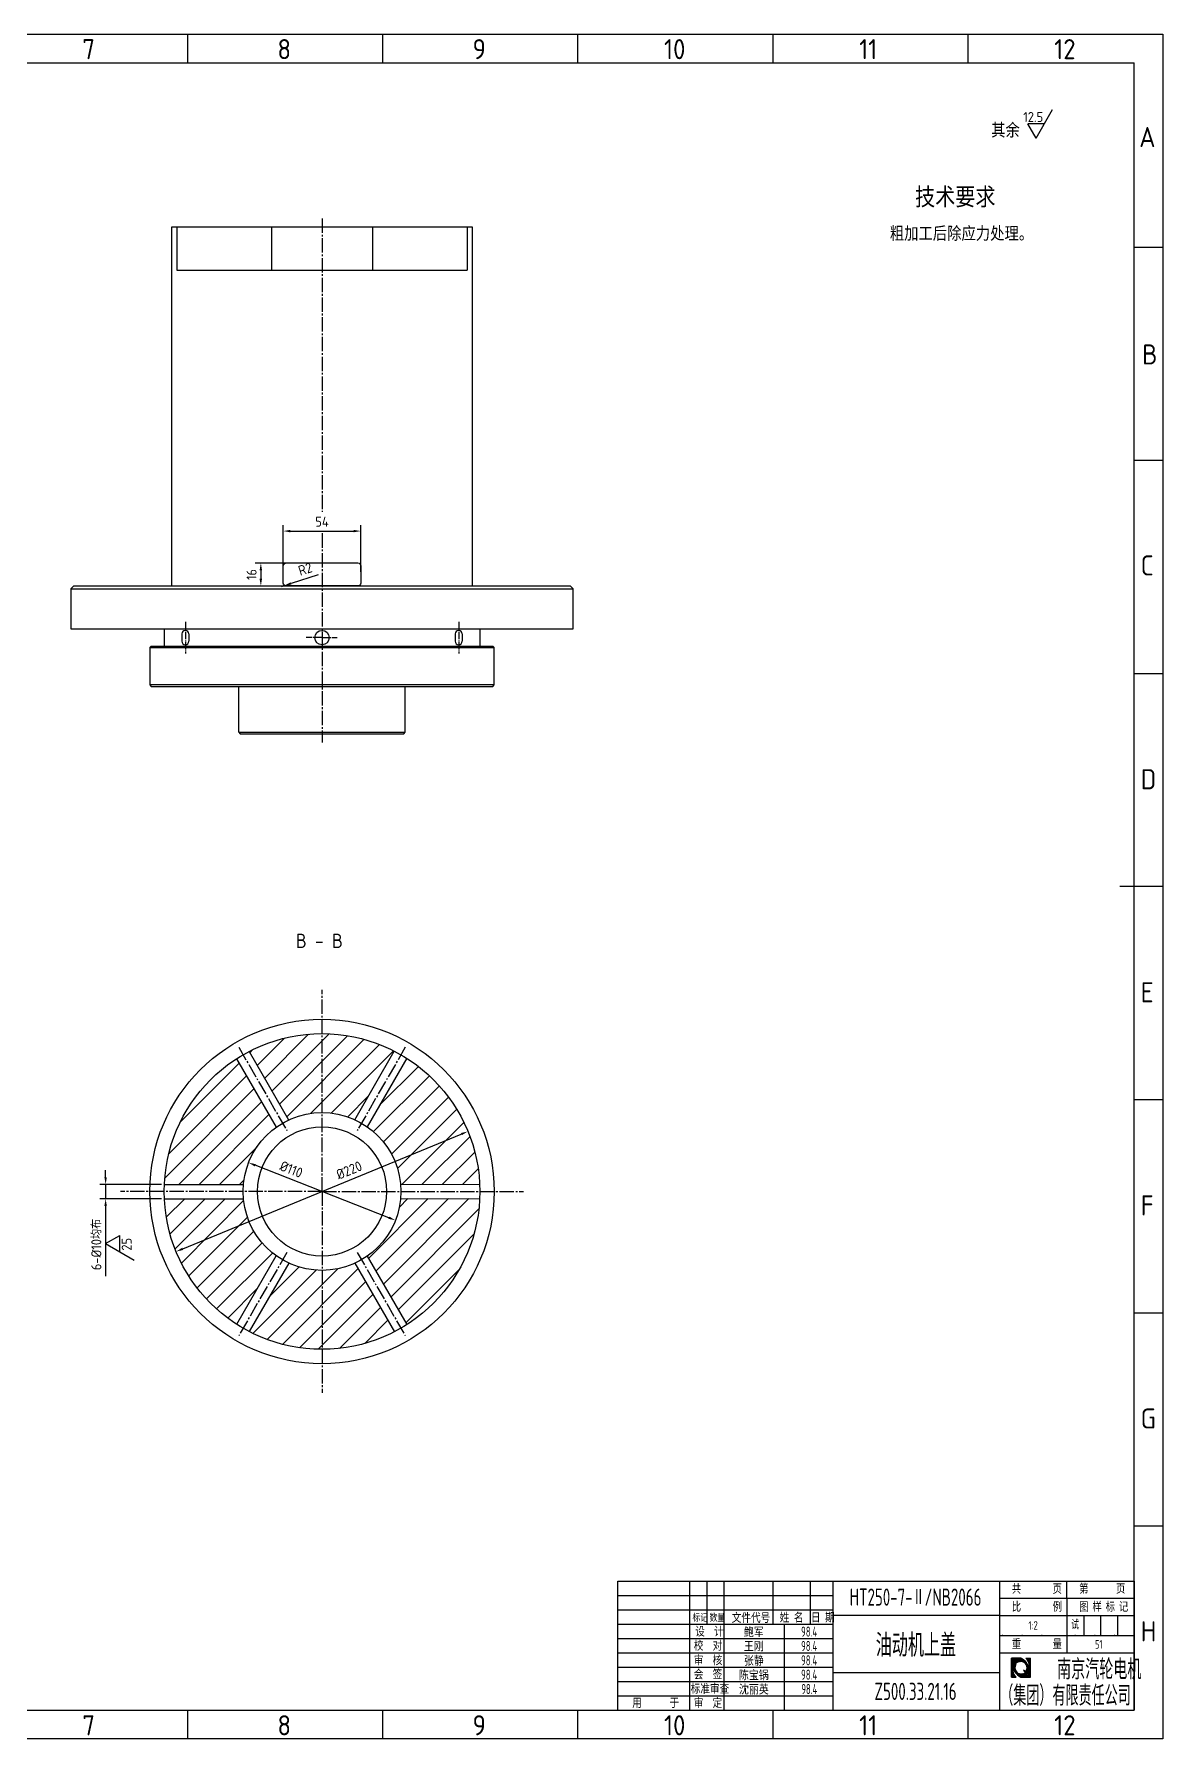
# Model space of a CAD drawing. Header units: millimetres. Extents: x 0 to 1682, y 0 to 1188.
# Drawn here: x 895 to 1682, y 0 to 1188 of the extents above; entities that cross this region are included whole.
import ezdxf
from ezdxf.enums import TextEntityAlignment as Align

# ---------------------------------------------------------------- set-up
doc = ezdxf.new("R2010")
doc.units = ezdxf.units.MM
doc.linetypes.add('GEN7', pattern=[13.75, 10, -1.25, 1.25, -1.25])
doc.linetypes.add('GEN7A', pattern=[6.875, 5, -0.625, 0.625, -0.625])
doc.layers.get('0').update_dxf_attribs({"linetype": 'CONTINUOUS'})
doc.layers.get('DEFPOINTS').update_dxf_attribs({"linetype": 'CONTINUOUS'})
for name, color, linetype in [('4', 3, 'CONTINUOUS'), ('5', 3, 'CONTINUOUS'), ('6', 2, 'CONTINUOUS'), ('7', 4, 'GEN7'), ('7A', 4, 'GEN7A'), ('8', 1, 'CONTINUOUS'), ('RAHM2', 1, 'CONTINUOUS'), ('RAHM3', 2, 'CONTINUOUS'), ('RAHM5', 7, 'CONTINUOUS')]:
    doc.layers.add(name, color=color, linetype=linetype)
doc.styles.add('HZ', font='geniso', dxfattribs={"bigfont": 'hztxt'})
doc.styles.get("Standard").update_dxf_attribs({"font": 'ISOCP.SHX', "bigfont": 'hztxt.shx'})
doc.dimstyles.new('GEN-ISO', dxfattribs={"dimscale": 2, "dimtxt": 3.5, "dimasz": 2.5, "dimexe": 2, "dimexo": 1, "dimgap": 1.5, "dimtad": 1, "dimdsep": 46, "dimtxsty": 'Standard', "dimcen": 0, "dimclrd": 256, "dimclre": 256, "dimclrt": 2, "dimadec": 0, "dimazin": 0, "dimtp": 0.1, "dimtm": 0.1, "dimtfac": 0.71, "dimtdec": 3, "dimtmove": 0, "dimatfit": 3, "dimfxl": 1, "dimtzin": 0, "dimarcsym": 0})
doc.dimstyles.new('GEN-ISO$3', dxfattribs={"dimscale": 2, "dimtxt": 3.5, "dimasz": 2.5, "dimexe": 2, "dimexo": 1, "dimgap": 1.5, "dimtad": 1, "dimtoh": 1, "dimdsep": 46, "dimtxsty": 'Standard', "dimcen": 0, "dimclrd": 256, "dimclre": 256, "dimclrt": 2, "dimadec": 0, "dimazin": 0, "dimtp": 0.1, "dimtm": 0.1, "dimtfac": 0.71, "dimtdec": 3, "dimtofl": 0, "dimtmove": 0, "dimatfit": 0, "dimfxl": 1, "dimtzin": 0, "dimarcsym": 0})
doc.dimstyles.new('GEN-ISO$4', dxfattribs={"dimscale": 2, "dimtxt": 3.5, "dimasz": 2.5, "dimexe": 2, "dimexo": 1, "dimgap": 1.5, "dimtad": 1, "dimtoh": 1, "dimdsep": 46, "dimtxsty": 'Standard', "dimcen": 0, "dimclrd": 256, "dimclre": 256, "dimclrt": 2, "dimadec": 0, "dimazin": 0, "dimtp": 0.1, "dimtm": 0.1, "dimtfac": 0.71, "dimtdec": 3, "dimtofl": 0, "dimtmove": 0, "dimatfit": 0, "dimfxl": 1, "dimtzin": 0, "dimarcsym": 0})

# ---------------------------------------------------------------- blocks, each defined once
blk = doc.blocks.new('NQ-A1')
for p, q in [((35, 584), (831, 584)), ((831, 10), (831, 584)), ((841, 297), (826, 297)), ((35, 10), (831, 10))]:
    blk.add_line(p, q)
at = {"layer": 'RAHM2'}
for p, q in [((25, 594), (841, 594)), ((841, 594), (841, 0)), ((841, 0), (0, 0)), ((841, 5), (841, 0))]:
    blk.add_line(p, q, dxfattribs=at)
at = {"layer": 'RAHM3'}
for p, q in [((501, 594), (501, 584)), ((569, 594), (569, 584)), ((637, 594), (637, 584)), ((705, 594), (705, 584)), ((773, 594), (773, 584)), ((831, 519.75), (841, 519.75)), ((831, 445.5), (841, 445.5)), ((831, 371.25), (841, 371.25)), ((831, 222.75), (841, 222.75)), ((831, 148.5), (841, 148.5)), ((831, 74.25), (841, 74.25)), ((501, 10), (501, 0)), ((569, 10), (569, 0)), ((637, 10), (637, 0)), ((705, 10), (705, 0)), ((773, 10), (773, 0))]:
    blk.add_line(p, q, dxfattribs=at)
for s, p in [('7', (464.37, 585.25)), ('8', (532.38, 585.25)), ('9', (600.38, 585.25)), ('10', (667.12, 585.25)), ('11', (735.13, 585.25)), ('12', (803.12, 585.25)), ('A', (832.75, 554.63)), ('B', (833.75, 478.88)), ('C', (833.25, 405.38)), ('D', (833.25, 330.88)), ('E', (833.25, 256.63)), ('F', (833.25, 182.38)), ('G', (833.25, 108.13)), ('H', (833.25, 34)), ('7', (464.37, 1.25)), ('8', (532.38, 1.25)), ('9', (600.38, 1.25)), ('10', (667.12, 1.25)), ('11', (735.13, 1.25)), ('12', (803.12, 1.25))]:
    blk.add_text(s, height=7).set_placement(p)
for tag, p in [('MAX', (841, 594)), ('RU', (831, 584)), ('INSERT', (831, 10))]:
    blk.add_attdef(tag, p, '', height=3.5)
blk = doc.blocks.new('*X3')
at = {"color": 0}
for p, q in [((138, 180.5), (185.8, 228.3)), ((138, 184), (182.3, 228.3)), ((138, 187.5), (178.8, 228.3)), ((138, 191.1), (175.2, 228.3)), ((138, 194.6), (171.7, 228.3)), ((138, 198.1), (168.2, 228.3)), ((138, 201.7), (164.6, 228.3)), ((138, 205.2), (161.1, 228.3)), ((138, 208.7), (157.6, 228.3)), ((138, 212.3), (154, 228.3)), ((138, 215.8), (150.5, 228.3)), ((138, 219.4), (147, 228.3)), ((138, 222.9), (143.4, 228.3)), ((138, 226.4), (139.9, 228.3)), ((138, 176.9), (149.4, 188.3)), ((138, 173.4), (146.8, 182.1)), ((167, 205.9), (189.1, 228)), ((173.2, 208.5), (191.5, 226.8)), ((178.1, 209.9), (193.8, 225.6)), ((182.3, 210.5), (196, 224.2)), ((186, 210.8), (198.1, 222.9)), ((189.5, 210.7), (200.2, 221.4)), ((192.8, 210.4), (202.2, 219.9)), ((195.7, 209.9), (204.1, 218.2)), ((198.5, 209.1), (206, 216.6)), ((201, 208.1), (207.8, 214.8)), ((203.4, 206.9), (209.5, 213)), ((205.6, 205.6), (211.1, 211.1)), ((207.7, 204.2), (212.7, 209.2)), ((209.6, 202.6), (214.2, 207.2)), ((211.4, 200.8), (215.7, 205.1)), ((213.1, 199), (217.1, 202.9)), ((214.6, 197), (218.4, 200.7)), ((216, 194.8), (219.6, 198.4)), ((217.3, 192.5), (220.7, 196)), ((218.3, 190), (221.8, 193.5)), ((219.2, 187.4), (222.8, 190.9)), ((219.9, 184.6), (223.6, 188.3)), ((220.4, 181.5), (224.4, 185.5)), ((220.5, 178.1), (225.1, 182.7)), ((138, 169.9), (145.4, 177.2)), ((138, 166.3), (144.8, 173)), ((138, 162.8), (144.5, 169.3)), ((138, 159.2), (144.6, 165.8)), ((138, 155.7), (144.9, 162.6)), ((138, 152.2), (145.4, 159.5)), ((138, 148.6), (145.9, 156.5)), ((138, 145.1), (146.5, 153.6)), ((138, 141.6), (147.3, 150.9)), ((138, 138), (148.2, 148.2)), ((138, 134.5), (149.3, 145.7)), ((138, 131), (150.4, 143.3)), ((138.9, 128.3), (151.7, 141.1)), ((142.4, 128.3), (153, 138.9)), ((146, 128.3), (154.4, 136.8)), ((149.5, 128.3), (156, 134.8)), ((153, 128.3), (157.6, 132.9)), ((156.6, 128.3), (159.3, 131)), ((160.1, 128.3), (161.1, 129.3)), ((217.4, 164.4), (224.3, 171.2)), ((217.7, 161.1), (221, 164.4)), ((219.4, 170), (225.5, 176)), ((220.3, 174.3), (225.6, 179.7))]:
    blk.add_line(p, q, dxfattribs=at)
blk = doc.blocks.new('*X4')
at = {"color": 0}
for p, q in [((150, 174.7), (155.6, 180.3)), ((150.2, 178.5), (156.1, 184.4)), ((151.1, 182.9), (157.4, 189.3)), ((153, 188.4), (159.4, 194.8)), ((214, 228.1), (214.1, 228.3)), ((215.8, 226.4), (217.7, 228.3)), ((217.6, 224.6), (221.2, 228.3)), ((219.2, 222.8), (224.7, 228.3)), ((220.8, 220.8), (228.3, 228.3)), ((222.3, 218.8), (231.8, 228.3)), ((223.7, 216.6), (235.3, 228.3)), ((225, 214.4), (238, 227.4)), ((226.2, 212.1), (238, 223.9)), ((227.3, 209.6), (238, 220.4)), ((228.3, 207.1), (238, 216.8)), ((228.3, 171.7), (238, 181.5)), ((229.1, 204.4), (238, 213.3)), ((229.9, 201.6), (238, 209.7)), ((230.1, 177.1), (238, 185)), ((230.4, 198.6), (238, 206.2)), ((230.9, 195.5), (238, 202.7)), ((231.1, 181.6), (238, 188.5)), ((231.3, 192.4), (238, 199.1)), ((231.5, 189.1), (238, 195.6)), ((231.5, 185.5), (238, 192.1)), ((150.1, 171.4), (155.6, 176.8)), ((150.6, 168.3), (155.9, 173.6)), ((151.3, 165.4), (156.5, 170.6)), ((152.2, 162.8), (157.2, 167.9)), ((153.2, 160.3), (158.2, 165.3)), ((154.5, 158), (159.4, 162.9)), ((156, 156), (160.7, 160.7)), ((157.5, 154), (162.2, 158.6)), ((159.1, 152), (163.7, 156.7)), ((160.7, 150.1), (165.5, 154.9)), ((162.4, 148.2), (167.3, 153.2)), ((164.1, 146.4), (169.4, 151.7)), ((165.8, 144.6), (171.5, 150.3)), ((167.6, 142.9), (173.8, 149.1)), ((169.5, 141.2), (176.3, 148)), ((171.4, 139.5), (178.9, 147.1)), ((173.3, 137.9), (181.7, 146.4)), ((175.3, 136.4), (184.8, 145.9)), ((177.3, 134.9), (188.2, 145.8)), ((179.4, 133.4), (191.8, 145.8)), ((181.5, 132), (195.8, 146.3)), ((183.6, 130.6), (200.2, 147.2)), ((185.8, 129.3), (205.6, 149)), ((188.4, 128.3), (211.7, 151.6)), ((191.9, 128.3), (213.2, 149.6)), ((195.4, 128.3), (214.8, 147.6)), ((199, 128.3), (216.3, 145.6)), ((202.5, 128.3), (217.9, 143.6)), ((206.1, 128.3), (219.4, 141.6)), ((209.6, 128.3), (221, 139.7)), ((213.1, 128.3), (222.5, 137.7)), ((216.7, 153.1), (238, 174.4)), ((216.7, 128.3), (238, 149.6)), ((218.7, 151.5), (238, 170.9)), ((220.2, 128.3), (238, 146.1)), ((220.7, 150), (238, 167.3)), ((222.7, 148.4), (238, 163.8)), ((223.7, 128.3), (238, 142.6)), ((224, 163.9), (238, 177.9)), ((224.7, 146.9), (238, 160.3)), ((226.6, 145.3), (238, 156.7)), ((227.3, 128.3), (238, 139)), ((228.6, 143.8), (238, 153.2)), ((230.8, 128.3), (238, 135.5)), ((234.3, 128.3), (238, 132)), ((237.9, 128.3), (238, 128.4))]:
    blk.add_line(p, q, dxfattribs=at)
blk = doc.blocks.new('*X5')
at = {"color": 0}
for p, q in [((200.8, 165.5), (200.8, 165.5)), ((202.4, 163.5), (202.8, 163.9)), ((203.9, 161.5), (204.8, 162.4)), ((205.5, 159.5), (206.8, 160.8)), ((207, 157.5), (208.8, 159.3)), ((208.6, 155.5), (210.8, 157.7)), ((210.1, 153.6), (212.8, 156.2)), ((213.4, 153.3), (214.7, 154.6))]:
    blk.add_line(p, q, dxfattribs=at)
blk = doc.blocks.new('NQ-TITLE')
for p, q in [((-180, 0), (-180, 45)), ((-180, 45), (0, 45)), ((0, 45), (0, 0)), ((-180, 0), (0, 0))]:
    blk.add_line(p, q)
for p in [(-45.97, 26), (-45.97, 26), (-39.09, 26), (-39.09, 26), (-32.22, 26), (-32.22, 26), (-20.62, 26), (-20.62, 26), (-13.75, 26), (-13.75, 26), (-6.88, 26), (-6.88, 26)]:
    blk.add_point(p)
at = {"layer": '4'}
for p, q in [((-39.46, 18.1), (-42.76, 18.1)), ((-42.76, 18.1), (-42.76, 11.5)), ((-37.76, 18.1), (-36.16, 18.1)), ((-36.16, 11.5), (-36.16, 18.1)), ((-41.46, 15.95), (-41.31, 15.87)), ((-41.46, 15.95), (-41.31, 15.87)), ((-41.31, 15.87), (-41.31, 15.87)), ((-37.6, 13.72), (-37.46, 13.64)), ((-42.76, 11.5), (-41.15, 11.5)), ((-39.48, 11.5), (-36.16, 11.5))]:
    blk.add_line(p, q, dxfattribs=at)
blk.add_lwpolyline([(-41.15, 11.5), (-42.76, 11.5), (-42.76, 18.1), (-39.43, 18.1, -0.256655), (-36.96, 14.8, -0.147224), (-37.46, 13.64), (-37.6, 13.72, 0.576555), (-39.46, 16.94, 0.576555)], format="xyb", dxfattribs=at)
for points in [[(-42.76, 18.1), (-41.79, 18.1)], [(-42.76, 18.1), (-39.46, 18.1)], [(-38.62, 13.96), (-37.92, 13.06), (-37.18, 12.12), (-36.78, 12.52), (-37.68, 13.22), (-38.62, 13.96)]]:
    blk.add_lwpolyline(points, dxfattribs=at)
for centre, radius, start, end in [((-39.87, 15.62), 3.25, 6.22209, 49.55253), ((-39.54, 14.15), 2.79, 88.30535, 191.03533), ((-39.04, 13.97), 3.25, 186.22209, 229.55253), ((-39.04, 13.97), 3.25, 186.22209, 229.55253), ((-39.79, 14.55), 2.18, 139.98329, 208.70363), ((-36.27, 17.27), 6.61, 214.7843, 240.91526), ((-39.46, 14.8), 2.14, 150, 270), ((-39.46, 14.8), 2.14, 150, 270), ((-39.46, 14.8), 2.14, 330, 90), ((-39.46, 14.8), 2.14, 330, 90), ((-39.37, 15.44), 2.79, 268.30535, 11.03533)]:
    blk.add_arc(centre, radius, start, end, dxfattribs=at)
at = {"layer": 'RAHM2'}
for p, q in [((-149, 45), (-149, 30)), ((-143, 45), (-143, 0)), ((-126, 45), (-126, 30)), ((-113, 45), (-113, 30)), ((-23.5, 39), (-23.5, 45)), ((-180, 40), (-105, 40)), ((-180, 35), (-105, 35)), ((-180, 30), (-105, 30)), ((-122, 30), (-122, 0)), ((-47, 33), (-23.5, 33)), ((-23.5, 33), (-11.75, 33)), ((-17.62, 33), (-17.62, 26)), ((-11.75, 33), (-11.75, 26)), ((-11.75, 33), (0, 33)), ((-5.88, 33), (-5.88, 26)), ((-180, 25), (-105, 25)), ((-23.5, 26), (-23.5, 20)), ((-180, 20), (-105, 20)), ((-180, 15), (-105, 15)), ((-180, 10), (-105, 10)), ((-180, 5), (-105, 5))]:
    blk.add_line(p, q, dxfattribs=at)
at = {"layer": 'RAHM5'}
for p, q in [((-155, 45), (-155, 0)), ((-105, 45), (-105, 0)), ((-47, 45), (-47, 0)), ((-47, 39), (0, 39)), ((-23.5, 39), (-23.5, 33)), ((-155, 30), (-105, 30)), ((-47, 33), (-105, 33)), ((-23.5, 33), (-23.5, 26)), ((-47, 26), (0, 26)), ((-47, 20), (0, 20)), ((-47, 13), (-105, 13))]:
    blk.add_line(p, q, dxfattribs=at)
at = {"layer": '4', "xscale": 0.066, "yscale": 0.066, "zscale": 0.066}
for name in ['*X3', '*X4', '*X5']:
    blk.add_blockref(name, (-51.87, 3.03), dxfattribs=at)
at = {"layer": '4', "style": 'HZ'}
for tag, height, width, p in [('YY8-{7.0}', 3.5, 0.7, (-167.58, 42.39)), ('P2{3}', 3, 0.65, (-11.99, 42)), ('YY7-{7.0}', 3.5, 0.7, (-167.58, 37.39)), ('YY6-{7.0}', 3.5, 0.7, (-167.58, 32.39)), ('YY4-{7.0}', 3.5, 0.7, (-167.58, 22.39)), ('YY5-{7.0}', 3.5, 0.7, (-167.58, 27.39)), ('CHECKEDER-{6.0}', 3.5, 0.9, (-132.58, 22.39)), ('DESIGNER-{6.0}', 3.5, 0.9, (-132.58, 27.39)), ('DATA2{4.0}', 3.5, 0.7, (-113.3, 22.39)), ('DATA1{4.0}', 3.5, 0.7, (-113.3, 27.39)), ('YY3-{7.0}', 3.5, 0.7, (-167.58, 17.39)), ('EXAMINATION-{6.0}', 3.5, 0.9, (-132.58, 17.39)), ('DATA3{4.0}', 3.5, 0.7, (-113.3, 17.39)), ('YY2-{7.0}', 3.5, 0.7, (-167.58, 12.39)), ('ENGINEERING-{6.0}', 3.5, 0.9, (-132.58, 12.39)), ('DATA4{4.0}', 3.5, 0.7, (-113.3, 12.39)), ('YY1-{7.0}', 3.5, 0.7, (-167.24, 7.7)), ('STANDARDIZA-{6.0}TION', 3.5, 0.9, (-132.58, 7.39)), ('DATA5{4.0}', 3.5, 0.7, (-113.25, 7.39)), ('APPROVAL-{6.0}', 3.5, 0.9, (-132.58, 2.39)), ('DATA6{4.0}', 3.5, 0.7, (-113.25, 2.39))]:
    blk.add_attdef(tag, text='', height=height, dxfattribs=dict(at, width=width)).set_placement(p, align=Align.MIDDLE)
at = {"layer": '4'}
blk.add_attdef('P1{3}', text='', height=3, dxfattribs=at).set_placement((-35.48, 42.09), align=Align.MIDDLE)
at = {"layer": '4', "style": 'HZ', "width": 0.65}
for tag, p in [('BJ1', (-20.59, 28.13)), ('BJ4', (-2.96, 28.13)), ('WEIGHT', (-12.37, 21.44))]:
    blk.add_attdef(tag, text='', height=3, dxfattribs=at).set_placement(p, align=Align.CENTER)
at = {"layer": 'RAHM2', "style": 'HZ', "width": 0.8}
for s, height, p in [('共        页', 3, (-42.66, 40.57)), ('第       页', 3, (-19.18, 40.61)), ('比        例', 3, (-42.66, 34.32)), ('图 样 标 记', 3, (-19.18, 34.32)), ('标记', 2.5, (-153.97, 30.85)), ('数量', 2.5, (-148, 30.85)), ('文件代号', 3.5, (-140.3, 30.41)), ('姓 名', 3.5, (-123.6, 30.53)), ('日 期', 3.5, (-112.7, 30.53)), ('校  对', 3.5, (-153.51, 20.7)), (' 设  计', 3.5, (-154.63, 25.64)), ('重        量', 3, (-42.66, 21.34)), ('审  核', 3.5, (-153.51, 15.64)), ('会  签', 3.5, (-153.51, 10.71)), ('标准审查', 3.5, (-154.6, 5.7)), ('用      于', 3.5, (-174.97, 0.77)), ('审  定', 3.5, (-153.51, 0.77))]:
    blk.add_text(s, height=height, dxfattribs=at).set_placement(p)
at = {"layer": 'RAHM2', "style": 'HZ'}
for s, width, p in [('    南京汽轮电机', 0.7, (-17.79, 14.62)), ('（集团）有限责任公司', 0.65, (-23.95, 5.46))]:
    blk.add_text(s, height=7, dxfattribs=dict(at, width=width)).set_placement(p, align=Align.MIDDLE)
at = {"layer": 'RAHM3', "style": 'HZ', "width": 0.7}
for tag, height, p in [('GEN-TITLE-MAT1{9.4}', 6, (-76.22, 39.41)), ('GEN-TITLE-DES1{6.9}', 8, (-76.08, 23.03)), ('GEN-TITLE-NR{9.5}', 6, (-76.22, 6.56))]:
    blk.add_attdef(tag, text='', height=height, dxfattribs=at).set_placement(p, align=Align.MIDDLE)
at = {"layer": 'RAHM3', "style": 'HZ', "width": 0.8}
blk.add_attdef('GEN-TITLE-SCA', text='', height=3, dxfattribs=at).set_placement((-35.25, 28.03), align=Align.CENTER)
blk = doc.blocks.new('GEFROG4')
at = {"color": 0}
for p, q in [((0, 0), (5.714286, 10)), ((0, 0), (-2.857143, 5)), ((2.857143, 5), (-2.857143, 5))]:
    blk.add_line(p, q, dxfattribs=at)
for tag, p in [('GEFROU2', (2.416099, 10.1)), ('GEFROU1', (2.45, 5.6))]:
    blk.add_attdef(tag, text='', height=3.5, dxfattribs=at).set_placement(p, align=Align.RIGHT)
at = {"color": 0, "flags": 9}
blk.add_attdef('GEFROU0', (0, 0), '', height=1, dxfattribs=at)
blk = doc.blocks.new('*X17')
at = {"color": 0}
for p, q in [((1084.8, 533.2), (1086.8, 535.2)), ((1090, 524.3), (1109, 543.3)), ((1095.1, 515.3), (1125.9, 546.1)), ((1100.3, 506.4), (1140.3, 546.4)), ((1105.5, 497.4), (1153.1, 545)), ((1110.7, 488.4), (1164.7, 542.5)), ((1127.3, 490.9), (1175.3, 538.9)), ((1141.6, 491.1), (1185.1, 534.5)), ((1153.2, 488.5), (1167.4, 502.8))]:
    blk.add_line(p, q, dxfattribs=at)
blk = doc.blocks.new('*X18')
at = {"color": 0}
for p, q in [((1175.4, 496.6), (1202.4, 523.6)), ((1171.1, 478.2), (1210.1, 517.1)), ((1178.1, 471), (1217.1, 510)), ((1183.7, 462.5), (1223.4, 502.2)), ((1187.9, 452.5), (1229.1, 493.8)), ((1191, 441.5), (1234.1, 484.6)), ((1205.1, 441.5), (1238.4, 474.7)), ((1219.3, 441.5), (1241.8, 463.9)), ((1233.4, 441.5), (1244.1, 452.2))]:
    blk.add_line(p, q, dxfattribs=at)
blk = doc.blocks.new('*X19')
at = {"color": 0}
for p, q in [((1167.7, 389.8), (1209.3, 431.5)), ((1172.8, 380.9), (1223.4, 431.5)), ((1178, 371.9), (1237.6, 431.5)), ((1189.1, 425.4), (1195.1, 431.5)), ((1183.2, 362.9), (1244.6, 424.3)), ((1188.4, 354), (1241.1, 406.8)), ((1193.6, 345), (1231.2, 382.6))]:
    blk.add_line(p, q, dxfattribs=at)
blk = doc.blocks.new('*X20')
at = {"color": 0}
for p, q in [((1087.1, 337.6), (1131.2, 381.6)), ((1097, 333.3), (1146.3, 382.6)), ((1098.3, 363), (1119.2, 383.9)), ((1107.8, 330), (1160.3, 382.5)), ((1119.6, 327.6), (1165.5, 373.6)), ((1132.6, 326.5), (1170.7, 364.6)), ((1147.4, 327.1), (1175.9, 355.6)), ((1165, 330.6), (1181.1, 346.7))]:
    blk.add_line(p, q, dxfattribs=at)
blk = doc.blocks.new('*X21')
at = {"color": 0}
for p, q in [((1025.4, 431.4), (1025.4, 431.4)), ((1026.7, 418.6), (1039.5, 431.4)), ((1029.3, 407), (1053.7, 431.4)), ((1032.8, 396.4), (1067.8, 431.4)), ((1037.2, 386.6), (1080.6, 430.1)), ((1042.3, 377.6), (1083.2, 418.6)), ((1048.1, 369.3), (1087.7, 408.9)), ((1054.6, 361.6), (1093.6, 400.6)), ((1061.7, 354.6), (1100.7, 393.6)), ((1069.5, 348.3), (1090.3, 369.1))]:
    blk.add_line(p, q, dxfattribs=at)
blk = doc.blocks.new('*X22')
at = {"color": 0}
for p, q in [((1036.5, 485), (1077.5, 525.9)), ((1028.4, 462.7), (1082.6, 517)), ((1025.6, 445.8), (1087.8, 508)), ((1035.4, 441.4), (1093, 499)), ((1049.5, 441.4), (1098.2, 490.1)), ((1063.7, 441.4), (1090, 467.7)), ((1077.8, 441.4), (1080.8, 444.4))]:
    blk.add_line(p, q, dxfattribs=at)
blk = doc.blocks.new('*D23')
at = {"layer": '5', "lineweight": -2}
blk.add_line((998.7, 341.5), (1192.9, 421.4), dxfattribs=at)
at = {"layer": '5'}
for points in [[(1192.6, 422.2), (1193.2, 420.7), (1197.5, 423.3)], [(998.4, 342.3), (999, 340.7), (994.1, 339.6)]]:
    blk.add_solid(points, dxfattribs=at)
at = {"layer": 'DEFPOINTS', "color": 0}
for p in [(1197.5, 423.3), (994.1, 339.6)]:
    blk.add_point(p, dxfattribs=at)
at = {"layer": '5', "color": 2, "insert": (1114.7, 396.3), "char_height": 7, "attachment_point": 5, "rotation": 22.3668}
blk.add_mtext('%%c220', dxfattribs=at)
blk = doc.blocks.new('*D24')
at = {"layer": '5', "lineweight": -2}
blk.add_line((1142.4, 363.2), (1049.3, 399.7), dxfattribs=at)
at = {"layer": '5'}
for points in [[(1049.6, 400.5), (1049, 398.9), (1044.6, 401.6)], [(1142.7, 364), (1142.1, 362.4), (1147, 361.4)]]:
    blk.add_solid(points, dxfattribs=at)
at = {"layer": 'DEFPOINTS', "color": 0}
for p in [(1044.6, 401.6), (1147, 361.4)]:
    blk.add_point(p, dxfattribs=at)
at = {"layer": '5', "color": 2, "insert": (1074.4, 396.9), "char_height": 7, "attachment_point": 5, "rotation": 338.5923}
blk.add_mtext('%%c110', dxfattribs=at)
blk = doc.blocks.new('*D25')
at = {"layer": '5', "lineweight": -2}
for p, q in [((945, 391.4), (945, 396.4)), ((983.9, 386.4), (941, 386.4)), ((945, 386.4), (945, 376.4)), ((983.9, 376.4), (941, 376.4)), ((945, 371.4), (945, 322.5))]:
    blk.add_line(p, q, dxfattribs=at)
at = {"layer": '5'}
for points in [[(944.1, 391.4), (945.8, 391.4), (945, 386.4)], [(944.1, 371.4), (945.8, 371.4), (945, 376.4)]]:
    blk.add_solid(points, dxfattribs=at)
at = {"layer": 'DEFPOINTS', "color": 0}
for p in [(985.9, 386.4), (945, 376.4), (985.9, 376.4)]:
    blk.add_point(p, dxfattribs=at)
at = {"layer": '5', "color": 2, "insert": (938.5, 344.5), "char_height": 7, "attachment_point": 5, "rotation": 90}
blk.add_mtext('6-%%c10均布', dxfattribs=at)
blk = doc.blocks.new('GEFROG5')
at = {"color": 0}
for p, q in [((0, 0), (5.714286, 10)), ((2.857143, 5), (-2.857143, 5)), ((0, 0), (-2.857143, 5))]:
    blk.add_line(p, q, dxfattribs=at)
for tag, p in [('GEFROU2', (2.45, 9.8)), ('GEFROU1', (2.45, 5.6))]:
    blk.add_attdef(tag, text='', height=3.5, rotation=180, dxfattribs=at).set_placement(p, align=Align.TOP_LEFT)
at = {"color": 0, "flags": 9}
blk.add_attdef('GEFROU0', (0, 0), '', height=1, dxfattribs=at)
blk = doc.blocks.new('*D27')
at = {"layer": '5', "lineweight": -2}
for p, q in [((1068.8, 814.1), (1068.8, 845.7)), ((1122.8, 813.3), (1122.8, 845.7)), ((1073.8, 841.7), (1117.8, 841.7))]:
    blk.add_line(p, q, dxfattribs=at)
at = {"layer": '5'}
for points in [[(1073.8, 842.5), (1073.8, 840.8), (1068.8, 841.7)], [(1117.8, 842.5), (1117.8, 840.8), (1122.8, 841.7)]]:
    blk.add_solid(points, dxfattribs=at)
at = {"layer": 'DEFPOINTS', "color": 0}
for p in [(1122.8, 841.7), (1068.8, 812.1), (1122.8, 811.3)]:
    blk.add_point(p, dxfattribs=at)
at = {"layer": '5', "color": 2, "insert": (1095.8, 848.2), "char_height": 7, "attachment_point": 5}
blk.add_mtext('54', dxfattribs=at)
blk = doc.blocks.new('*D28')
at = {"layer": '5', "lineweight": -2}
for p, q in [((1093.8, 819.4), (1049.2, 819.4)), ((1053.2, 814.4), (1053.2, 808.4)), ((1093.8, 803.4), (1049.2, 803.4))]:
    blk.add_line(p, q, dxfattribs=at)
at = {"layer": '5'}
for points in [[(1052.3, 814.4), (1054, 814.4), (1053.2, 819.4)], [(1052.3, 808.4), (1054, 808.4), (1053.2, 803.4)]]:
    blk.add_solid(points, dxfattribs=at)
at = {"layer": 'DEFPOINTS', "color": 0}
for p in [(1095.8, 819.4), (1053.2, 803.4), (1095.8, 803.4)]:
    blk.add_point(p, dxfattribs=at)
at = {"layer": '5', "color": 2, "insert": (1046.7, 811.4), "char_height": 7, "attachment_point": 5, "rotation": 90}
blk.add_mtext('16', dxfattribs=at)
blk = doc.blocks.new('*D29')
at = {"layer": '5', "lineweight": -2}
for p, q in [((1093.2, 811.2), (1074.3, 805.2)), ((1067.6, 803.1), (1069.5, 803.7))]:
    blk.add_line(p, q, dxfattribs=at)
at = {"layer": '5'}
blk.add_solid([(1074, 806), (1074.5, 804.4), (1069.5, 803.7)], dxfattribs=at)
at = {"layer": 'DEFPOINTS', "color": 0}
for p in [(1067.6, 803.1), (1069.5, 803.7)]:
    blk.add_point(p, dxfattribs=at)
at = {"layer": '5', "color": 2, "insert": (1084.1, 815.2), "char_height": 7, "attachment_point": 5, "rotation": 17.6424}
blk.add_mtext('R2', dxfattribs=at)

msp = doc.modelspace()

# ---------------------------------------------------------------- linework, layer by layer
for p, q in [((990.8232, 1053.4475), (990.8232, 803.4475)), ((1200.8232, 1053.4475), (990.8232, 1053.4475)), ((994.6232, 1053.4475), (994.6232, 1023.4475)), ((1060.5952, 1053.4475), (1060.5952, 1023.4475)), ((1131.0512, 1053.4475), (1131.0512, 1023.4475)), ((1197.0232, 1053.4475), (1197.0232, 1023.4475)), ((1200.8232, 803.4475), (1200.8232, 1053.4475)), ((994.6232, 1023.4475), (1197.0232, 1023.4475)), ((920.8232, 801.4475), (922.8232, 803.4475)), ((920.8232, 801.4475), (920.8232, 773.4475)), ((920.8232, 801.4475), (1270.8232, 801.4475)), ((922.8232, 803.4475), (1268.8232, 803.4475)), ((1270.8232, 801.4475), (1268.8232, 803.4475)), ((1270.8232, 773.4475), (1270.8232, 801.4475)), ((920.8232, 773.4475), (1270.8232, 773.4475)), ((985.8232, 773.4475), (985.8232, 761.4475)), ((1205.8232, 773.4475), (1205.8232, 761.4475)), ((975.8232, 760.4475), (976.8232, 761.4475)), ((975.8232, 760.4475), (975.8232, 734.4475)), ((975.8232, 760.4475), (1215.8232, 760.4475)), ((976.8232, 761.4475), (1214.8232, 761.4475)), ((998.1005, 769.9875), (998.1005, 764.9075)), ((1003.0205, 769.9875), (1003.0205, 764.9075)), ((1188.6259, 769.9875), (1188.6259, 764.9075)), ((1193.5459, 769.9875), (1193.5459, 764.9075)), ((1214.8232, 761.4475), (1215.8232, 760.4475)), ((1215.8232, 734.4475), (1215.8232, 760.4475)), ((975.8232, 734.4475), (976.8232, 733.4475)), ((1215.8232, 734.4475), (975.8232, 734.4475)), ((976.8232, 733.4475), (1214.8232, 733.4475)), ((1037.8232, 701.4475), (1037.8232, 733.4475)), ((1153.8232, 701.4475), (1153.8232, 733.4475)), ((1214.8232, 733.4475), (1215.8232, 734.4475)), ((1037.8232, 701.4475), (1038.8232, 700.4475)), ((1037.8232, 701.4475), (1153.8232, 701.4475)), ((1152.8232, 700.4475), (1153.8232, 701.4475)), ((1038.8232, 700.4475), (1152.8232, 700.4475)), ((1044.9337, 478.9957), (1072.5043, 431.2871)), ((1118.6566, 431.5115), (1146.1993, 479.2619)), ((1036.2876, 473.9712), (1063.8704, 426.2414)), ((1154.8717, 474.2829), (1127.3391, 426.55)), ((985.9328, 386.3853), (1041.0448, 386.4078)), ((1150.5975, 386.4526), (1205.7095, 386.4751)), ((985.941, 376.3853), (1041.0571, 376.4078)), ((1150.5934, 376.4526), (1205.7095, 376.4751)), ((1036.4011, 288.9061), (1063.9438, 336.6566)), ((1127.339, 336.4002), (1154.9096, 288.6915)), ((1072.5859, 331.6251), (1045.0533, 283.8922)), ((1118.6565, 331.4387), (1146.2393, 283.709))]:
    msp.add_line(p, q)
msp.add_lwpolyline([(1070.8232, 819.4475), (1120.8232, 819.4475, -0.414213562), (1122.8232, 817.4475), (1122.8232, 805.4475, -0.414213562), (1120.8232, 803.4475), (1070.8232, 803.4475, -0.414213562), (1068.8232, 805.4475), (1068.8232, 817.4475, -0.414213562)], format="xyb", close=True)
for centre, radius in [((1095.8232, 767.4475), 5), ((1095.8232, 381.4751), 120), ((1095.8232, 381.4751), 110), ((1095.8232, 381.4751), 55), ((1095.8232, 381.4751), 45)]:
    msp.add_circle(centre, radius)
for centre, start, end in [((1000.5605, 769.9875), 0, 180), ((1191.0859, 769.9875), 0, 180), ((1000.5605, 764.9075), 180, 0), ((1191.0859, 764.9075), 180, 0)]:
    msp.add_arc(centre, 2.46, start, end)
at = {"layer": '7'}
for p, q in [((1095.8232, 1059.4475), (1095.8232, 855.0046)), ((1095.8232, 840.1066), (1095.8232, 694.4475)), ((1095.8232, 381.4751), (1095.8232, 521.8934)), ((1037.8232, 481.9341), (1071.3232, 423.9104)), ((1153.8232, 481.9341), (1120.3232, 423.9104)), ((1095.8232, 381.4751), (955.4049, 381.4751)), ((1095.8232, 381.4751), (1236.2415, 381.4751)), ((1095.8232, 381.4751), (1095.8232, 241.0568)), ((1071.3232, 339.0399), (1037.8232, 281.0162)), ((1120.3232, 339.0399), (1153.8232, 281.0162))]:
    msp.add_line(p, q, dxfattribs=at)
at = {"layer": '7A'}
for p, q in [((1000.5605, 778.4475), (1000.5605, 756.4475)), ((1191.0859, 778.4475), (1191.0859, 756.4475)), ((1095.8232, 767.4475), (1084.7229, 767.4475)), ((1095.8232, 767.4475), (1106.3836, 767.4475))]:
    msp.add_line(p, q, dxfattribs=at)

# ---------------------------------------------------------------- block references
at = {"xscale": 2, "yscale": 2, "zscale": 2}
msp.add_blockref('NQ-A1', (0, 0), dxfattribs=at)
msp.add_blockref('NQ-TITLE', (1662, 20), dxfattribs=at).add_auto_attribs({'GEN-TITLE-SCA': '1:2', 'GEN-TITLE-NR{9.5}': 'Z500.33.21.16', 'GEN-TITLE-DES1{6.9}': '油动机上盖', 'GEN-TITLE-MAT1{9.4}': 'HT250-7-Ⅱ/NB2066', 'WEIGHT': '51', 'DESIGNER-{6.0}': '鲍军', 'CHECKEDER-{6.0}': '王刚', 'EXAMINATION-{6.0}': '张静', 'ENGINEERING-{6.0}': '陈宝锅', 'STANDARDIZA-{6.0}TION': '沈丽英', 'DATA1{4.0}': '98.4', 'DATA2{4.0}': '98.4', 'DATA3{4.0}': '98.4', 'DATA4{4.0}': '98.4', 'DATA5{4.0}': '98.4', 'BJ1': '试'})
at = {"layer": '6', "linetype": 'Continuous', "xscale": 2, "yscale": 2, "zscale": 2}
msp.add_blockref('GEFROG4', (1593.6303, 1115.5045), dxfattribs=at).add_auto_attribs({'GEFROU1': '12.5'})
at = {"layer": '6', "linetype": 'Continuous', "xscale": 2, "yscale": 2, "zscale": 2, "rotation": 270}
msp.add_blockref('GEFROG5', (944.9515, 345.1455), dxfattribs=at).add_auto_attribs({'GEFROU1': '25'})
at = {"layer": '8'}
for name in ['*X17', '*X22', '*X18', '*X21', '*X19', '*X20']:
    msp.add_blockref(name, (-39.4132, -55), dxfattribs=at)

# ---------------------------------------------------------------- texts
at = {"color": 2}
for s, height, p in [('其余', 10, (1562.2543, 1115.8412)), ('技术要求', 14, (1509.2526, 1067.1974)), ('粗加工后除应力处理。', 10, (1491.5756, 1043.8805)), ('B - B', 10, (1077.5393, 551.1196))]:
    msp.add_text(s, height=height, dxfattribs=at).set_placement(p)

# ---------------------------------------------------------------- dimensions: what is measured, and where the dimension line sits
at = {"layer": '5'}
dim = msp.add_linear_dim(base=(1122.8232, 841.6813), p1=(1068.8232, 812.1038), p2=(1122.8232, 811.3312), dimstyle='GEN-ISO', dxfattribs=at)
dim.commit()
dim.dimension.update_dxf_attribs({"geometry": '*D27', "text_midpoint": (1095.8232, 848.1813)})
dim = msp.add_radius_dim(center=(1067.6043, 803.0729), mpoint=(1069.5102, 803.679), text='R<>', dimstyle='GEN-ISO$4', override={"dimtoh": 0, "dimpost": '<>', "dimtofl": 1, "dimatfit": 3}, dxfattribs=at)
dim.commit()
dim.dimension.update_dxf_attribs({"geometry": '*D29', "text_midpoint": (1084.1314, 815.1506)})
dim = msp.add_linear_dim(base=(1053.1723, 803.4475), p1=(1095.8232, 819.4475), p2=(1095.8232, 803.4475), angle=90, dimstyle='GEN-ISO', dxfattribs=at)
dim.commit()
dim.dimension.update_dxf_attribs({"geometry": '*D28', "text_midpoint": (1046.6723, 811.4475)})
for p1, p2, picture, middle in [((994.0988, 339.6164), (1197.5475, 423.3339), '*D23', (1117.1543, 390.2527)), ((1147.0286, 361.4001), (1044.6178, 401.5502), '*D24', (1072.0138, 390.8096))]:
    dim = msp.add_diameter_dim_2p(p1=p1, p2=p2, text='%%c<>', dimstyle='GEN-ISO$3', override={"dimpost": '<>'}, dxfattribs=at)
    dim.commit()
    dim.dimension.update_dxf_attribs({"geometry": picture, "text_midpoint": middle, "dimtype": 163})
dim = msp.add_linear_dim(base=(944.9515, 376.3853), p1=(985.9328, 386.3853), p2=(985.941, 376.3853), angle=90, text='6-%%c<>均布', dimstyle='GEN-ISO', dxfattribs=at)
dim.commit()
dim.dimension.update_dxf_attribs({"geometry": '*D25', "text_midpoint": (938.4515, 344.4508)})

doc.saveas('drawing.dxf')
